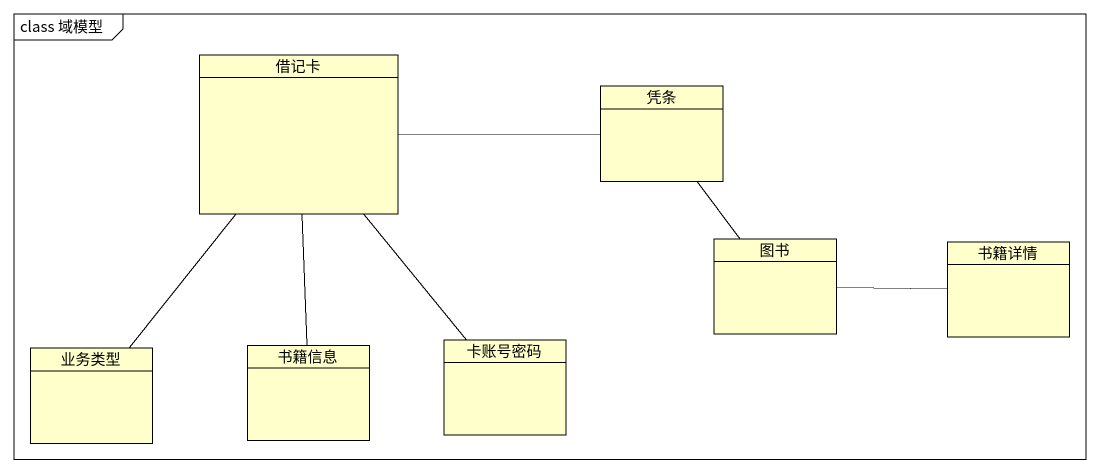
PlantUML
@startuml
mainframe class 域模型
hide circle
hide empty members
class 借记卡
class 凭条
class 图书
class 书籍详情
class 业务类型
class 书籍信息
class 卡账号密码
借记卡 -right- 凭条
借记卡 -- 业务类型
借记卡 -- 书籍信息
借记卡 -- 卡账号密码
凭条 -- 图书
图书 -right- 书籍详情
@enduml
